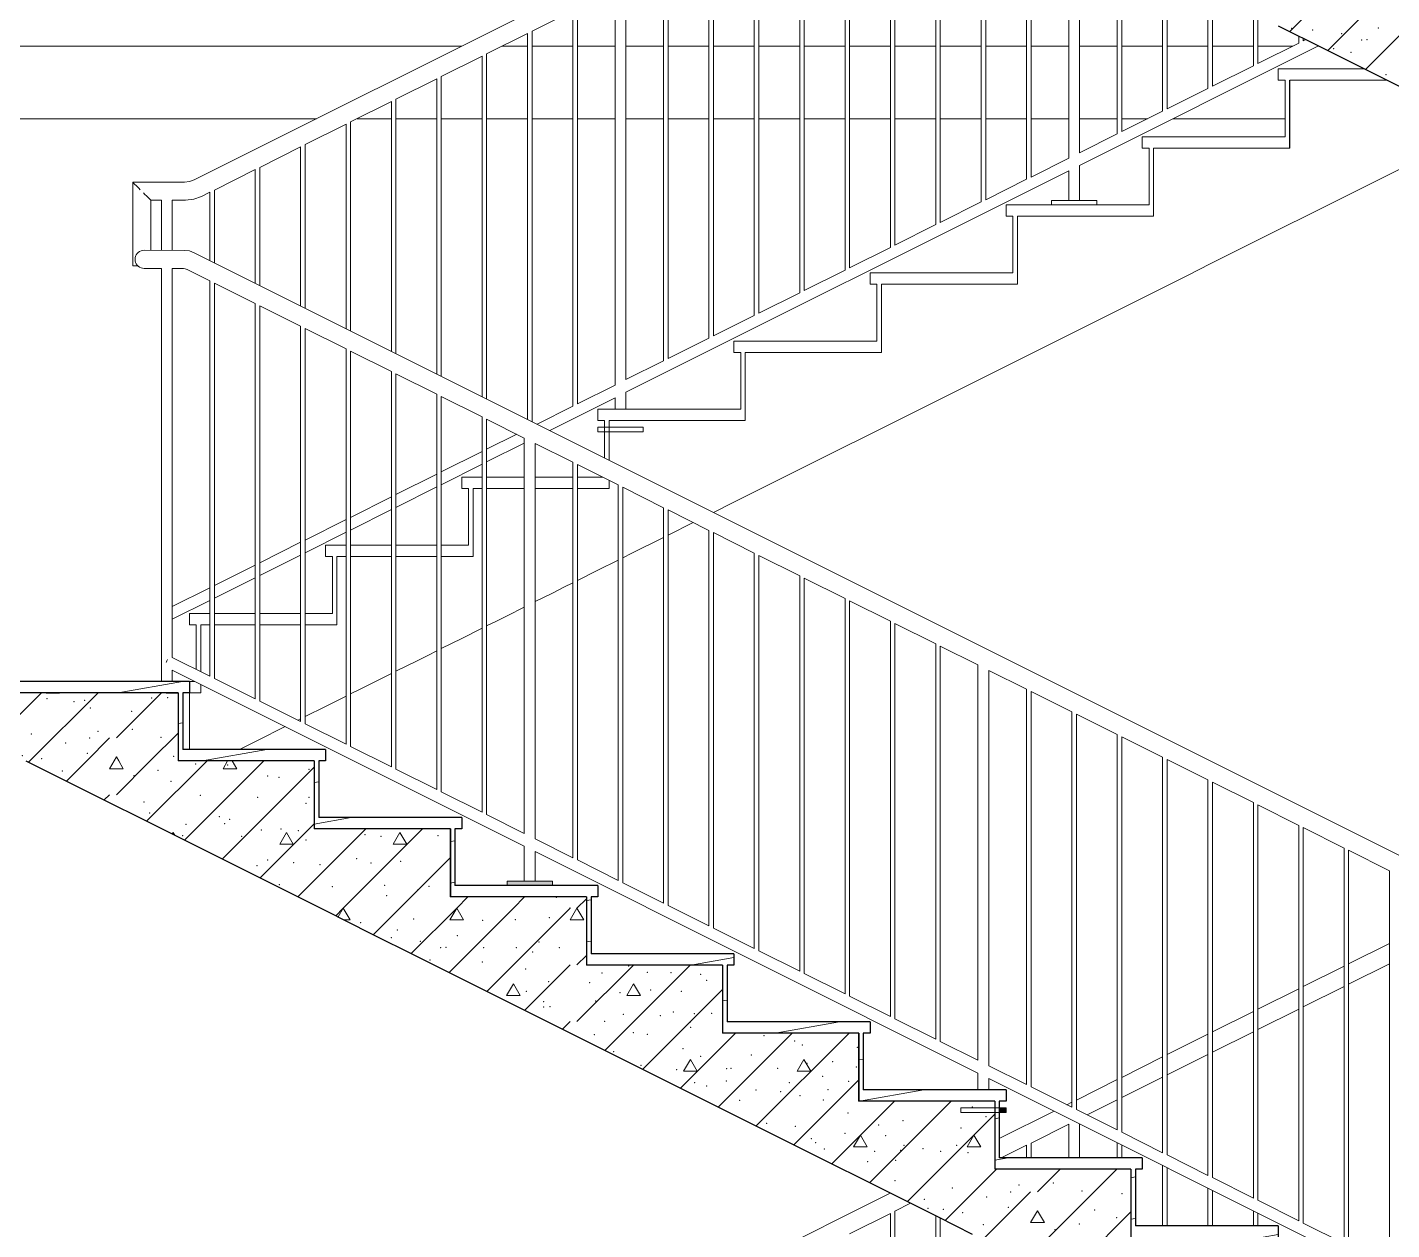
# Model space of a CAD drawing. Header units: millimetres. Extents: x 18162 to 7085488, y 72188 to 247925.
# Drawn here: x 3666372 to 3669379, y 116410 to 119059 of the extents above; entities that cross this region are included whole.
import ezdxf

# ---------------------------------------------------------------- set-up
doc = ezdxf.new("R2010")
doc.units = ezdxf.units.MM
doc.header["$MEASUREMENT"] = 0
for name, color, linetype in [('Interior - Stair & Railing', 7, 'Continuous'), ('Structural - Bearing', 7, 'Continuous'), ('Structural - Stair & Railing', 7, 'Continuous')]:
    doc.layers.add(name, color=color, linetype=linetype)
pattern_1 = [(10, (3761974.73, 95118.01), (-15.628336, 88.632695), [])]

# ---------------------------------------------------------------- blocks, each defined once
blk = doc.blocks.new('*X844', base_point=(3761974.7, 95118))
at = {"layer": 'Structural - Stair & Railing', "color": 7, "linetype": 'Continuous', "lineweight": 9}
for p, q in [((3666374.5, 117440), (3666377.5, 117443)), ((3666457.9, 117398.3), (3666502.5, 117443)), ((3666552.9, 117425.7), (3666563, 117443)), ((3666568, 117425.7), (3666552.9, 117425.7)), ((3666568, 117368.4), (3666642.7, 117443)), ((3666568, 117425.7), (3666583.1, 117425.7)), ((3666583.1, 117425.7), (3666573.1, 117443)), ((3666634.6, 117310), (3666767.7, 117443)), ((3666718, 117268.3), (3666892.7, 117443)), ((3666801.3, 117226.6), (3667004, 117429.3)), ((3666813, 117443), (3666803.1, 117425.7)), ((3666803.1, 117425.7), (3666833.1, 117425.7)), ((3666833.1, 117425.7), (3666823.1, 117443)), ((3666541.2, 117356.7), (3666552.9, 117368.4)), ((3666884.6, 117185), (3667004, 117304.3)), ((3666691.1, 117281.7), (3666693, 117285.1)), ((3666693, 117285.1), (3666696.5, 117279.1)), ((3666927.9, 117259), (3666943, 117285.1)), ((3666943, 117285.1), (3666957.9, 117259)), ((3666968, 117143.3), (3667117.7, 117293)), ((3667068, 117118.4), (3667242.7, 117293)), ((3667177.9, 117259), (3667193, 117285.1)), ((3667193, 117285.1), (3667207.9, 117259)), ((3666957.9, 117259), (3666927.9, 117259)), ((3667207.9, 117259), (3667177.9, 117259)), ((3667193, 117118.4), (3667304, 117229.3)), ((3667051.3, 117101.6), (3667068, 117118.4)), ((3667068, 117118.4), (3667056.8, 117098.9)), ((3667083.1, 117092.4), (3667068, 117118.4)), ((3667134.6, 117060), (3667193, 117118.4)), ((3667218, 117018.3), (3667318, 117118.4)), ((3667301.3, 116976.6), (3667443, 117118.4)), ((3667318, 117118.4), (3667303.1, 117092.3)), ((3667318, 117118.4), (3667342.7, 117143)), ((3667333.1, 117092.4), (3667318, 117118.4)), ((3667384.6, 116935), (3667568, 117118.4)), ((3667443, 117118.4), (3667467.7, 117143)), ((3667568, 117092.4), (3667583.1, 117118.4)), ((3667583.1, 117118.4), (3667604, 117139.2)), ((3667598.3, 117092.4), (3667583.1, 117118.4)), ((3667069.9, 117092.3), (3667083.1, 117092.4)), ((3667303.1, 117092.3), (3667333.1, 117092.4)), ((3667583.1, 117092.3), (3667568, 117092.4)), ((3667583.1, 117092.3), (3667598.3, 117092.4)), ((3667468, 116893.3), (3667568, 116993.4)), ((3667583.1, 116993.4), (3667604, 117014.2)), ((3667583.1, 116868.4), (3667707.8, 116993)), ((3667644.7, 116804.9), (3667832.8, 116993)), ((3667427.9, 116925.7), (3667443, 116951.7)), ((3667443, 116951.7), (3667457.9, 116925.7)), ((3667693, 116925.7), (3667708.1, 116951.7)), ((3667708.1, 116951.7), (3667723.1, 116925.7)), ((3667728, 116763.3), (3667904, 116939.2)), ((3667457.9, 116925.7), (3667427.9, 116925.7)), ((3667723.1, 116925.7), (3667693, 116925.7)), ((3667551.3, 116851.6), (3667568, 116868.4)), ((3667811.4, 116721.6), (3667932.8, 116843)), ((3667894.7, 116679.9), (3668057.8, 116843)), ((3667978, 116638.3), (3668182.8, 116843)), ((3667833.1, 116785), (3667818.2, 116759)), ((3667848.3, 116759), (3667833.1, 116785)), ((3668083.1, 116785), (3668068.2, 116759)), ((3668098.3, 116759), (3668083.1, 116785)), ((3667818.2, 116759), (3667848.3, 116759)), ((3668068.2, 116759), (3668098.3, 116759)), ((3668061.4, 116596.6), (3668204, 116739.2)), ((3668144.7, 116554.9), (3668282.8, 116693)), ((3668228, 116513.3), (3668407.8, 116693)), ((3668311.4, 116471.6), (3668504, 116664.2)), ((3668193, 116592.4), (3668208.1, 116618.4)), ((3668208.1, 116618.4), (3668223.1, 116592.3)), ((3668443, 116592.4), (3668458.1, 116618.4)), ((3668458.1, 116618.4), (3668473.1, 116592.3)), ((3668223.1, 116592.3), (3668193, 116592.4)), ((3668473.1, 116592.3), (3668443, 116592.4)), ((3668394.7, 116429.9), (3668507.8, 116543)), ((3668598.3, 116368.4), (3668772.9, 116543)), ((3668598.3, 116493.4), (3668647.9, 116543)), ((3668478, 116388.3), (3668583.1, 116493.4)), ((3668583.1, 116425.7), (3668598.3, 116451.7)), ((3668613.4, 116425.7), (3668598.3, 116451.7)), ((3668598.3, 116425.7), (3668583.1, 116425.7)), ((3668598.3, 116425.7), (3668613.4, 116425.7)), ((3668654.8, 116299.9), (3668804, 116449))]:
    blk.add_line(p, q, dxfattribs=at)
for p in [(3666448.8, 117420.9), (3666448.8, 117420.9), (3666660, 117422.1), (3666742.4, 117436), (3666813.2, 117433.5), (3666992.3, 117424.4), (3666606.5, 117410), (3666688.2, 117397.7), (3666901.1, 117409.7), (3666926.4, 117406.3), (3666752.6, 117366.6), (3666879.2, 117362.3), (3666992.3, 117362.6), (3666628.8, 117351.9), (3666641.5, 117327.9), (3666986.1, 117349.5), (3666721.5, 117303.3), (3666794.5, 117320.2), (3666806.8, 117304.7), (3666817.7, 117314), (3666714.1, 117278.4), (3666843.9, 117276.9), (3666887.2, 117290.8), (3666930.7, 117292.6), (3666969.1, 117289.2), (3666985.8, 117268.6), (3667115.9, 117280), (3667151.4, 117276.9), (3667276.6, 117278.4), (3666877.9, 117212), (3666901.3, 117224.1), (3666958.8, 117218.4), (3667016.6, 117214.5), (3667097.4, 117227.4), (3667128.8, 117217.7), (3667128.8, 117217.7), (3667194.7, 117221.3), (3666927.4, 117170.3), (3667044, 117165.6), (3667159.2, 117168.7), (3667163.8, 117145.5), (3667231.7, 117158.4), (3667257.1, 117166.4), (3667537.9, 117141.9), (3667568, 117118.4), (3667568, 117118.4), (3667568, 117118.4), (3667583.1, 117118.4), (3667583.1, 117118.4), (3667583.1, 117118.4), (3667106.1, 117086.6), (3667223.3, 117094.3), (3667375.2, 117091.8), (3667447.4, 117093), (3667522.3, 117097.4), (3667174.3, 117053.2), (3667187.1, 117069.9), (3667319.2, 117057.7), (3667238.2, 117045.1), (3667282.6, 117031.6), (3667294.6, 117031.7), (3667377.3, 117031.6), (3667449.4, 117031.6), (3667499.6, 117043.8), (3667544.4, 117031.5), (3667259.3, 117004.2), (3667374.7, 117000), (3667485.2, 117021.7), (3667469.8, 116984.6), (3667638.2, 116975.5), (3667697, 116991), (3667738.5, 116976.9), (3667790.3, 116976.5), (3667855.9, 116972.7), (3667471.7, 116934.7), (3667520.7, 116956.6), (3667611.2, 116954), (3667745.8, 116937.9), (3667813.4, 116934.7), (3667868.9, 116959.2), (3667510, 116912), (3667624.2, 116913.5), (3667678.1, 116932.1), (3667510.1, 116900.2), (3667523.9, 116901.2), (3667685.7, 116884.2), (3667766.6, 116881.6), (3667795.3, 116889.6), (3667842.1, 116885.7), (3667879.9, 116886.7), (3667644.3, 116868.7), (3667707.6, 116844), (3667832.8, 116867.2), (3667833.5, 116855.8), (3667621.6, 116839.3), (3667738.2, 116840.4), (3667995.2, 116837.7), (3668062.8, 116825.9), (3668080, 116816.8), (3667664, 116802.1), (3667817.1, 116808.7), (3667855.9, 116791.8), (3667967.3, 116794.8), (3668201.3, 116811.9), (3667724.1, 116772), (3667744.4, 116779.6), (3667803.1, 116762.1), (3667913.4, 116764.4), (3667922.4, 116765.2), (3668025.9, 116765.2), (3668090.2, 116776.3), (3668146.9, 116780.2), (3668199, 116768.3), (3667842.7, 116733.6), (3667868.9, 116726.1), (3667912.5, 116737.7), (3668051, 116733.6), (3668125, 116748), (3668182.4, 116736.8), (3667942, 116695.1), (3667978, 116717.3), (3668032.1, 116714.2), (3668074.8, 116704.8), (3668126.4, 116695.6), (3668136.2, 116718), (3668180.9, 116667.1), (3668454.5, 116679.9), (3668001.1, 116643.8), (3668064.5, 116637.2), (3668248.3, 116640.2), (3668302.1, 116649.9), (3668429.3, 116633.8), (3668484.9, 116658.6), (3668099.8, 116610.6), (3668173.9, 116621.8), (3668263.9, 116616.8), (3668109.5, 116601.2), (3668128.3, 116587.6), (3668239.2, 116582.8), (3668296.4, 116584.4), (3668304.1, 116595.8), (3668346.2, 116588.5), (3668384.5, 116582.8), (3668420, 116595.8), (3668445.1, 116579.8), (3668223.8, 116559.7), (3668285.6, 116562.8), (3668283.9, 116517.9), (3668633.5, 116512.5), (3668410.5, 116501.8), (3668486.3, 116482), (3668539, 116493.2), (3668557.6, 116508.1), (3668696.5, 116494.8), (3668784.7, 116489.1), (3668348.5, 116476.8), (3668356.8, 116456.9), (3668390.6, 116454.6), (3668534.1, 116459.2), (3668724.3, 116453), (3668433.6, 116447.6), (3668690.3, 116422.1), (3668772.7, 116436), (3668479, 116420.9), (3668479, 116420.9), (3668636.7, 116409.9)]:
    blk.add_point(p, dxfattribs=at)
blk = doc.blocks.new('*X845', base_point=(3761974.7, 95118))
at = {"layer": 'Structural - Stair & Railing', "color": 7, "linetype": 'Continuous', "lineweight": 9}
for p, q in [((3665429.1, 117509.7), (3665512.4, 117593)), ((3665552.9, 117493.4), (3665652.5, 117593)), ((3665627.5, 117443), (3665777.5, 117593)), ((3665662.8, 117592.4), (3665663.1, 117593)), ((3665692.8, 117592.3), (3665662.8, 117592.4)), ((3665692.4, 117593), (3665692.8, 117592.3)), ((3665752.5, 117443), (3665902.5, 117593)), ((3665877.5, 117443), (3666027.5, 117593)), ((3665912.8, 117592.4), (3665913.1, 117593)), ((3665942.8, 117592.3), (3665912.8, 117592.4)), ((3665942.4, 117593), (3665942.8, 117592.3)), ((3666002.5, 117443), (3666152.5, 117593)), ((3666127.5, 117443), (3666277.5, 117593)), ((3666162.8, 117592.4), (3666163.1, 117593)), ((3666192.8, 117592.3), (3666162.8, 117592.4)), ((3666192.4, 117593), (3666192.8, 117592.3)), ((3666252.5, 117443), (3666402.5, 117593)), ((3666377.5, 117443), (3666527.5, 117593)), ((3666412.8, 117592.4), (3666413.1, 117593)), ((3666442.8, 117592.3), (3666412.8, 117592.4)), ((3666442.4, 117593), (3666442.8, 117592.3)), ((3666568, 117493.4), (3666667.7, 117593)), ((3666677.9, 117592.4), (3666678.3, 117593)), ((3666704, 117592.4), (3666677.9, 117592.4)), ((3666642.7, 117443), (3666704, 117504.3)), ((3665487.4, 117443), (3665537.8, 117493.4)), ((3666502.5, 117443), (3666552.9, 117493.4)), ((3665547.8, 117443), (3665552.9, 117451.7)), ((3665558, 117443), (3665552.9, 117451.7)), ((3665802.9, 117451.7), (3665797.9, 117443)), ((3665808, 117443), (3665802.9, 117451.7)), ((3666052.9, 117451.7), (3666047.9, 117443)), ((3666058, 117443), (3666052.9, 117451.7)), ((3666302.9, 117451.7), (3666297.9, 117443)), ((3666308, 117443), (3666302.9, 117451.7)), ((3666563, 117443), (3666568, 117451.7)), ((3666573.1, 117443), (3666568, 117451.7))]:
    blk.add_line(p, q, dxfattribs=at)
for p in [(3665459.6, 117573.6), (3665483.1, 117576.6), (3665630.7, 117581.5), (3665665.9, 117581.9), (3665689.1, 117592.2), (3665725.3, 117581.3), (3665798.6, 117579.3), (3665845.8, 117567.4), (3665918.3, 117581.9), (3666098, 117587.7), (3666209, 117582.9), (3666266.1, 117584.4), (3666316, 117588.6), (3666354.2, 117582.9), (3666414.9, 117579.8), (3666474.7, 117573.6), (3666498.2, 117576.6), (3666645.9, 117581.5), (3666681.1, 117581.9), (3665495.2, 117559.7), (3665586.2, 117552), (3665882.3, 117545.8), (3665918.8, 117550.1), (3666051.3, 117559.7), (3666193.5, 117559.8), (3666255.3, 117562.8), (3666510.3, 117559.7), (3666601.3, 117552), (3665512.3, 117508.1), (3665588.1, 117512.5), (3665777.2, 117530.8), (3666030.4, 117517.9), (3666152.8, 117524.3), (3666253.6, 117517.9), (3666527.4, 117508.1), (3666603.3, 117512.5), (3665441, 117482), (3665493.6, 117493.2), (3665651.1, 117494.8), (3665739.3, 117489.2), (3665774.2, 117482), (3665874.8, 117492.2), (3665964.7, 117499.5), (3666057.5, 117493.2), (3666210.2, 117493.2), (3666318.2, 117476.8), (3666380.3, 117501.8), (3666456.1, 117482), (3666508.7, 117493.2), (3666666.2, 117494.8), (3665488.7, 117459.2), (3665678.9, 117453.1), (3665820.1, 117462.1), (3665834.9, 117451.6), (3665906.1, 117471.6), (3665935.1, 117446.7), (3665948.6, 117458.1), (3666076, 117463.4), (3666108.5, 117462.3), (3666216.7, 117456.1), (3666326.5, 117457), (3666360.4, 117454.6), (3666403.4, 117447.6), (3666503.8, 117459.2), (3666694, 117453.1)]:
    blk.add_point(p, dxfattribs=at)
blk = doc.blocks.new('*X857', base_point=(3761974.7, 95118))
at = {"layer": 'Structural - Stair & Railing', "color": 7, "linetype": 'Continuous', "lineweight": 9}
for p, q in [((3669154.8, 119049.9), (3669223.3, 119118.4)), ((3669238.1, 119008.2), (3669348.3, 119118.4)), ((3669321.4, 118966.6), (3669429.1, 119074.2))]:
    blk.add_line(p, q, dxfattribs=at)
for p in [(3669158.5, 119057.3), (3669204.5, 119053.2), (3669268.5, 119045.1), (3669349.5, 119057.7), (3669251.2, 119012.5), (3669312.8, 119031.6), (3669324.9, 119031.8), (3669289.5, 119004.3), (3669366.6, 118954.7)]:
    blk.add_point(p, dxfattribs=at)

msp = doc.modelspace()

# ---------------------------------------------------------------- hatches: boundary and pattern name
at = {"layer": 'Interior - Stair & Railing', "linetype": 'Continuous', "lineweight": 9}
for points in [[(3667429.1, 117168), (3667529.1, 117168), (3667529.1, 117178), (3667429.1, 117178)], [(3668504.1, 116678), (3668504, 116678), (3668504, 116668), (3668504.1, 116668)], [(3668529.1, 116678), (3668514.1, 116678), (3668514.1, 116668), (3668529.1, 116668)]]:
    msp.add_hatch(color=7, dxfattribs=at).paths.add_polyline_path(points)
at = {"layer": 'Structural - Stair & Railing', "linetype": 'Continuous', "lineweight": 9}
h = msp.add_hatch(dxfattribs=at)
h.set_pattern_fill('Wood_0003', style=0, pattern_type=2)
h.set_pattern_definition(pattern_1)
h.paths.add_polyline_path([(3665429.1, 117593), (3666729.1, 117593), (3666729.1, 117618), (3665429.1, 117618)])
h = msp.add_hatch(dxfattribs=at)
h.set_pattern_fill('Wood_0003', style=0, pattern_type=2)
h.set_pattern_definition(pattern_1)
h.paths.add_polyline_path([(3666714.1, 117593), (3666704.1, 117593), (3666704.1, 117468), (3666714.1, 117468)])
h = msp.add_hatch(dxfattribs=at)
h.set_pattern_fill('Wood_0003', style=0, pattern_type=2)
h.set_pattern_definition(pattern_1)
h.paths.add_polyline_path([(3666704.1, 117468), (3666704.1, 117443), (3667029.1, 117443), (3667029.1, 117468)])
h = msp.add_hatch(dxfattribs=at)
h.set_pattern_fill('Wood_0003', style=0, pattern_type=2)
h.set_pattern_definition(pattern_1)
h.paths.add_polyline_path([(3667014.1, 117443), (3667004.1, 117443), (3667004.1, 117318), (3667014.1, 117318)])
h = msp.add_hatch(dxfattribs=at)
h.set_pattern_fill('Wood_0003', style=0, pattern_type=2)
h.set_pattern_definition(pattern_1)
h.paths.add_polyline_path([(3667004.1, 117318), (3667004.1, 117293), (3667329.1, 117293), (3667329.1, 117318)])
h = msp.add_hatch(dxfattribs=at)
h.set_pattern_fill('Wood_0003', style=0, pattern_type=2)
h.set_pattern_definition(pattern_1)
h.paths.add_polyline_path([(3667314.1, 117293), (3667304.1, 117293), (3667304.1, 117168), (3667314.1, 117168)])
h = msp.add_hatch(dxfattribs=at)
h.set_pattern_fill('Wood_0003', style=0, pattern_type=2)
h.set_pattern_definition(pattern_1)
h.paths.add_polyline_path([(3667304.1, 117143), (3667629.1, 117143), (3667629.1, 117168), (3667304.1, 117168)])
h = msp.add_hatch(dxfattribs=at)
h.set_pattern_fill('Wood_0003', style=0, pattern_type=2)
h.set_pattern_definition(pattern_1)
h.paths.add_polyline_path([(3667614.1, 117143), (3667604.1, 117143), (3667604.1, 117018), (3667614.1, 117018)])
h = msp.add_hatch(dxfattribs=at)
h.set_pattern_fill('Wood_0003', style=0, pattern_type=2)
h.set_pattern_definition(pattern_1)
h.paths.add_polyline_path([(3667604.1, 116993), (3667929.1, 116993), (3667929.1, 117018), (3667604.1, 117018)])
h = msp.add_hatch(dxfattribs=at)
h.set_pattern_fill('Wood_0003', style=0, pattern_type=2)
h.set_pattern_definition(pattern_1)
h.paths.add_polyline_path([(3667914.1, 116993), (3667904.1, 116993), (3667904.1, 116868), (3667914.1, 116868)])
h = msp.add_hatch(dxfattribs=at)
h.set_pattern_fill('Wood_0003', style=0, pattern_type=2)
h.set_pattern_definition(pattern_1)
h.paths.add_polyline_path([(3667904.1, 116868), (3667904.1, 116843), (3668229.1, 116843), (3668229.1, 116868)])
h = msp.add_hatch(dxfattribs=at)
h.set_pattern_fill('Wood_0003', style=0, pattern_type=2)
h.set_pattern_definition(pattern_1)
h.paths.add_polyline_path([(3668214.1, 116843), (3668204.1, 116843), (3668204.1, 116718), (3668214.1, 116718)])
h = msp.add_hatch(dxfattribs=at)
h.set_pattern_fill('Wood_0003', style=0, pattern_type=2)
h.set_pattern_definition(pattern_1)
h.paths.add_polyline_path([(3668204.1, 116693), (3668529.1, 116693), (3668529.1, 116718), (3668204.1, 116718)])
h = msp.add_hatch(dxfattribs=at)
h.set_pattern_fill('Wood_0003', style=0, pattern_type=2)
h.set_pattern_definition(pattern_1)
h.paths.add_polyline_path([(3668514.1, 116693), (3668504.1, 116693), (3668504.1, 116568), (3668514.1, 116568)])
h = msp.add_hatch(dxfattribs=at)
h.set_pattern_fill('Wood_0003', style=0, pattern_type=2)
h.set_pattern_definition(pattern_1)
h.paths.add_polyline_path([(3668504.1, 116543), (3668829.1, 116543), (3668829.1, 116568), (3668504.1, 116568)])
h = msp.add_hatch(dxfattribs=at)
h.set_pattern_fill('Wood_0003', style=0, pattern_type=2)
h.set_pattern_definition(pattern_1)
h.paths.add_polyline_path([(3668814.1, 116543), (3668804.1, 116543), (3668804.1, 116418), (3668814.1, 116418)])
h = msp.add_hatch(dxfattribs=at)
h.set_pattern_fill('Wood_0003', style=0, pattern_type=2)
h.set_pattern_definition(pattern_1)
h.paths.add_polyline_path([(3668804.1, 116418), (3668804.1, 116393), (3669129.1, 116393), (3669129.1, 116418)])

# ---------------------------------------------------------------- linework, layer by layer
at = {"layer": 'Interior - Stair & Railing', "color": 7, "linetype": 'Continuous', "lineweight": 9}
for p, q in [((3666739.6, 118723.3), (3668273.8, 119490.4)), ((3668274.1, 118574.5), (3668274.1, 119445.8)), ((3668284.1, 118579.5), (3668284.1, 119450.8)), ((3668374.1, 118624.5), (3668374.1, 119440.3)), ((3668384.1, 118629.5), (3668384.1, 119435.3)), ((3668184.1, 118529.5), (3668184.1, 119400.8)), ((3668174.1, 118524.5), (3668174.1, 119395.8)), ((3668474.1, 118674.5), (3668474.1, 119390.3)), ((3668484.1, 118679.5), (3668484.1, 119385.3)), ((3668074.1, 118474.5), (3668074.1, 119345.8)), ((3668084.1, 118479.5), (3668084.1, 119350.8)), ((3668574.1, 118724.5), (3668574.1, 119340.3)), ((3668584.1, 118729.5), (3668584.1, 119335.3)), ((3667974.1, 118424.5), (3667974.1, 119295.8)), ((3667984.1, 118429.5), (3667984.1, 119300.8)), ((3668667.1, 118771), (3668667.1, 119293.8)), ((3668691.1, 118783), (3668691.1, 119281.8)), ((3667884.1, 118379.5), (3667884.1, 119250.8)), ((3667874.1, 118374.5), (3667874.1, 119245.8)), ((3668774.1, 118824.5), (3668774.1, 119240.3)), ((3668784.1, 118829.5), (3668784.1, 119235.3)), ((3667774.1, 118324.5), (3667774.1, 119195.8)), ((3667784.1, 118329.5), (3667784.1, 119200.8)), ((3668874.1, 118874.5), (3668874.1, 119190.3)), ((3668884.1, 118879.5), (3668884.1, 119185.3)), ((3667667.1, 118271), (3667667.1, 119142.3)), ((3667691.1, 118283), (3667691.1, 119154.3)), ((3668974.1, 118924.5), (3668974.1, 119140.3)), ((3668984.1, 118929.5), (3668984.1, 119135.3)), ((3667584.1, 118229.5), (3667584.1, 119100.8)), ((3667484.1, 119050.8), (3667574.1, 119095.8)), ((3667574.1, 118224.5), (3667574.1, 119095.8)), ((3669074.1, 118974.5), (3669074.1, 119090.3)), ((3669084.1, 118979.5), (3669084.1, 119085.3)), ((3667384.1, 119000.8), (3667474.1, 119045.8)), ((3667474.1, 118195.5), (3667474.1, 119045.8)), ((3667484.1, 118190.5), (3667484.1, 119050.8)), ((3669174.1, 119024.5), (3669174.1, 119040.3)), ((3668691.1, 118755), (3669217.8, 119018.4)), ((3669084.1, 118979.5), (3669174.1, 119024.5)), ((3669184.1, 119029.5), (3669184.1, 119035.3)), ((3669184.1, 119029.5), (3669189.8, 119032.4)), ((3667284.1, 118950.8), (3667374.1, 118995.8)), ((3667374.1, 118245.5), (3667374.1, 118995.8)), ((3667384.1, 118240.5), (3667384.1, 119000.8)), ((3667284.1, 118290.5), (3667284.1, 118950.8)), ((3668984.1, 118929.5), (3669074.1, 118974.5)), ((3667184.1, 118900.8), (3667274.1, 118945.8)), ((3667274.1, 118295.5), (3667274.1, 118945.8)), ((3668884.1, 118879.5), (3668974.1, 118924.5)), ((3667084.1, 118850.8), (3667174.1, 118895.8)), ((3667174.1, 118345.5), (3667174.1, 118895.8)), ((3667184.1, 118340.5), (3667184.1, 118900.8)), ((3668784.1, 118829.5), (3668874.1, 118874.5)), ((3666984.1, 118800.8), (3667074.1, 118845.8)), ((3667074.1, 118395.5), (3667074.1, 118845.8)), ((3667084.1, 118390.5), (3667084.1, 118850.8)), ((3666984.1, 118440.5), (3666984.1, 118800.8)), ((3668691.1, 118783), (3668774.1, 118824.5)), ((3666884.1, 118750.8), (3666974.1, 118795.8)), ((3666974.1, 118445.5), (3666974.1, 118795.8)), ((3668584.1, 118729.5), (3668667.1, 118771)), ((3666784.1, 118700.8), (3666874.1, 118745.8)), ((3666874.1, 118495.5), (3666874.1, 118745.8)), ((3666884.1, 118490.5), (3666884.1, 118750.8)), ((3667691.1, 118255), (3668667.1, 118743)), ((3668667.1, 118678), (3668667.1, 118743)), ((3668691.1, 118678), (3668691.1, 118755)), ((3666717.8, 118718.1), (3666604.1, 118718)), ((3666604.4, 118717.7), (3666604.1, 118718)), ((3666604.1, 118718), (3666604.1, 118534)), ((3666605.3, 118716.8), (3666604.4, 118717.7)), ((3666606.7, 118715.3), (3666605.3, 118716.8)), ((3666608.7, 118713.3), (3666606.7, 118715.3)), ((3666611.2, 118710.9), (3666608.7, 118713.3)), ((3666614.1, 118708), (3666611.2, 118710.9)), ((3666617.2, 118704.9), (3666614.1, 118708)), ((3666729, 118719.4), (3666717.8, 118718.1)), ((3666739.6, 118723.3), (3666729, 118719.4)), ((3668484.1, 118679.5), (3668574.1, 118724.5)), ((3666620.6, 118701.5), (3666617.2, 118704.9)), ((3666630.9, 118691.2), (3666627.5, 118694.6)), ((3666634.1, 118688), (3666630.9, 118691.2)), ((3666636.9, 118685.2), (3666634.1, 118688)), ((3666639.4, 118682.7), (3666636.9, 118685.2)), ((3666641.4, 118680.7), (3666639.4, 118682.7)), ((3666642.8, 118679.3), (3666641.4, 118680.7)), ((3666643.8, 118678.4), (3666642.8, 118679.3)), ((3666644.1, 118678.1), (3666643.8, 118678.4)), ((3666667.1, 118678.1), (3666644.1, 118678.1)), ((3666644.1, 118678.1), (3666644.1, 118568)), ((3666667.1, 118567.9), (3666667.1, 118678.1)), ((3666720.2, 118678.2), (3666691.1, 118678.1)), ((3666691.1, 118567.9), (3666691.1, 118678.1)), ((3666738.3, 118680.3), (3666720.2, 118678.2)), ((3666755.4, 118686.5), (3666738.3, 118680.3)), ((3666755.4, 118686.5), (3666774.1, 118695.8)), ((3666774.1, 118545.5), (3666774.1, 118695.8)), ((3666784.1, 118540.5), (3666784.1, 118700.8)), ((3668629.1, 118678), (3668729.1, 118678)), ((3668629.1, 118668), (3668629.1, 118678)), ((3668729.1, 118668), (3668729.1, 118678)), ((3668384.1, 118629.5), (3668474.1, 118674.5)), ((3668629.1, 118668), (3668729.1, 118668)), ((3668284.1, 118579.5), (3668374.1, 118624.5)), ((3666610.3, 118554.8), (3666611.7, 118558)), ((3666611.7, 118558), (3666613.7, 118560.9)), ((3666613.7, 118560.9), (3666616.2, 118563.3)), ((3666616.2, 118563.3), (3666619.1, 118565.3)), ((3666619.1, 118565.3), (3666622.2, 118566.8)), ((3666622.2, 118566.8), (3666625.6, 118567.7)), ((3666625.6, 118567.7), (3666629.1, 118568)), ((3666717.8, 118567.9), (3666629.1, 118568)), ((3666729, 118566.6), (3666717.8, 118567.9)), ((3666739.6, 118562.7), (3666729, 118566.6)), ((3669418.5, 117223.3), (3666739.6, 118562.7)), ((3668184.1, 118529.5), (3668274.1, 118574.5)), ((3666604.4, 118534), (3666604.1, 118534)), ((3666605.3, 118534), (3666604.4, 118534)), ((3666606.7, 118534), (3666605.3, 118534)), ((3666608.7, 118534), (3666606.7, 118534)), ((3666611.2, 118534), (3666608.7, 118534)), ((3666609, 118548), (3666609.3, 118551.5)), ((3666609.3, 118544.5), (3666609, 118548)), ((3666609.3, 118551.5), (3666610.3, 118554.8)), ((3666610.2, 118541.2), (3666609.3, 118544.5)), ((3666611.7, 118538), (3666610.2, 118541.2)), ((3666614.1, 118534), (3666611.2, 118534)), ((3666613.7, 118535.2), (3666611.7, 118538)), ((3666616.2, 118532.7), (3666613.7, 118535.2)), ((3666614.9, 118534), (3666614.1, 118534)), ((3666619, 118530.7), (3666616.2, 118532.7)), ((3666622.2, 118529.2), (3666619, 118530.7)), ((3666625.6, 118528.3), (3666622.2, 118529.2)), ((3666629, 118528), (3666625.6, 118528.3)), ((3666667.1, 118527.9), (3666629, 118528)), ((3666667.1, 117618), (3666667.1, 118527.9)), ((3666715.5, 118527.9), (3666691.1, 118527.9)), ((3666691.1, 117671), (3666691.1, 118527.9)), ((3666719.8, 118527.4), (3666715.5, 118527.9)), ((3666723.8, 118525.9), (3666719.8, 118527.4)), ((3666774.1, 118500.8), (3666723.8, 118525.9)), ((3666774.1, 117629.5), (3666774.1, 118500.8)), ((3668084.1, 118479.5), (3668174.1, 118524.5)), ((3666874.1, 118450.8), (3666784.1, 118495.8)), ((3666784.1, 117624.5), (3666784.1, 118495.8)), ((3667984.1, 118429.5), (3668074.1, 118474.5)), ((3666874.1, 117579.5), (3666874.1, 118450.8)), ((3666974.1, 118400.8), (3666884.1, 118445.8)), ((3666884.1, 117574.5), (3666884.1, 118445.8)), ((3667884.1, 118379.5), (3667974.1, 118424.5)), ((3666974.1, 117529.5), (3666974.1, 118400.8)), ((3667074.1, 118350.8), (3666984.1, 118395.8)), ((3666984.1, 117524.5), (3666984.1, 118395.8)), ((3667074.1, 117479.5), (3667074.1, 118350.8)), ((3667784.1, 118329.5), (3667874.1, 118374.5)), ((3667174.1, 118300.8), (3667084.1, 118345.8)), ((3667084.1, 117474.5), (3667084.1, 118345.8)), ((3667691.1, 118283), (3667774.1, 118324.5)), ((3667174.1, 117429.5), (3667174.1, 118300.8)), ((3667274.1, 118250.8), (3667184.1, 118295.8)), ((3667184.1, 117424.5), (3667184.1, 118295.8)), ((3667584.1, 118229.5), (3667667.1, 118271)), ((3667274.1, 117379.5), (3667274.1, 118250.8)), ((3667374.1, 118200.8), (3667284.1, 118245.8)), ((3667284.1, 117374.5), (3667284.1, 118245.8)), ((3667523, 118171), (3667667.1, 118243)), ((3667667.1, 118218), (3667667.1, 118243)), ((3667691.1, 118218), (3667691.1, 118255)), ((3667374.1, 117329.5), (3667374.1, 118200.8)), ((3667495.1, 118185), (3667574.1, 118224.5)), ((3667467.1, 118154.3), (3667384.1, 118195.8)), ((3667384.1, 117324.5), (3667384.1, 118195.8)), ((3667629.1, 118178), (3667644.1, 118178)), ((3667629.1, 118168), (3667629.1, 118178)), ((3667629.1, 118168), (3667644.1, 118168)), ((3667644.1, 118178), (3667654.1, 118178)), ((3667644.1, 118168), (3667654.1, 118168)), ((3667654.1, 118178), (3667654.2, 118178)), ((3667654.1, 118168), (3667654.2, 118168)), ((3667654.2, 118178), (3667729.1, 118178)), ((3667654.2, 118168), (3667729.1, 118168)), ((3667729.1, 118168), (3667729.1, 118178)), ((3667384.1, 118129.5), (3667450.4, 118162.6)), ((3667384.1, 118101.5), (3667467.1, 118143)), ((3667467.1, 117283), (3667467.1, 118154.3)), ((3667574.1, 118100.8), (3667491.1, 118142.3)), ((3667491.1, 117271), (3667491.1, 118142.3)), ((3667284.1, 118079.5), (3667374.1, 118124.5)), ((3667284.1, 118051.5), (3667374.1, 118096.5)), ((3667574.1, 117229.5), (3667574.1, 118100.8)), ((3667674.1, 118050.8), (3667584.1, 118095.8)), ((3667584.1, 117224.5), (3667584.1, 118095.8)), ((3667184.1, 118029.5), (3667274.1, 118074.5)), ((3667184.1, 118001.5), (3667274.1, 118046.5)), ((3667674.1, 117179.5), (3667674.1, 118050.8)), ((3667774.1, 118000.8), (3667684.1, 118045.8)), ((3667684.1, 117174.5), (3667684.1, 118045.8)), ((3667084.1, 117979.5), (3667174.1, 118024.5)), ((3667084.1, 117951.5), (3667174.1, 117996.5)), ((3667774.1, 117129.5), (3667774.1, 118000.8)), ((3667874.1, 117950.8), (3667784.1, 117995.8)), ((3667784.1, 117124.5), (3667784.1, 117995.8)), ((3666984.1, 117929.5), (3667074.1, 117974.5)), ((3666984.1, 117901.5), (3667074.1, 117946.5)), ((3667874.1, 117079.5), (3667874.1, 117950.8)), ((3667974.1, 117900.8), (3667884.1, 117945.8)), ((3667884.1, 117074.5), (3667884.1, 117945.8)), ((3666884.1, 117879.5), (3666974.1, 117924.5)), ((3666884.1, 117851.5), (3666974.1, 117896.5)), ((3667974.1, 117029.5), (3667974.1, 117900.8)), ((3668074.1, 117850.8), (3667984.1, 117895.8)), ((3667984.1, 117024.5), (3667984.1, 117895.8)), ((3666784.1, 117829.5), (3666874.1, 117874.5)), ((3666784.1, 117801.5), (3666874.1, 117846.5)), ((3668074.1, 116979.5), (3668074.1, 117850.8)), ((3668174.1, 117800.8), (3668084.1, 117845.8)), ((3668084.1, 116974.5), (3668084.1, 117845.8)), ((3666691.1, 117783), (3666774.1, 117824.5)), ((3666691.1, 117755), (3666774.1, 117796.5)), ((3668174.1, 116929.5), (3668174.1, 117800.8)), ((3668274.1, 117750.8), (3668184.1, 117795.8)), ((3668184.1, 116924.5), (3668184.1, 117795.8)), ((3668274.1, 116879.5), (3668274.1, 117750.8)), ((3668374.1, 117700.8), (3668284.1, 117745.8)), ((3668284.1, 116874.5), (3668284.1, 117745.8)), ((3668374.1, 116829.5), (3668374.1, 117700.8)), ((3668467.1, 117654.3), (3668384.1, 117695.8)), ((3668384.1, 116824.5), (3668384.1, 117695.8)), ((3666677.3, 117659.5), (3666678.1, 117661.1)), ((3666678.1, 117661.1), (3666679.1, 117663)), ((3666679.1, 117663), (3666680, 117664.9)), ((3666680, 117664.9), (3666680.8, 117666.5)), ((3666774.1, 117629.5), (3666691.1, 117671)), ((3667467.1, 117255), (3666691.1, 117643)), ((3666691.1, 117618), (3666691.1, 117643)), ((3668467.1, 116783), (3668467.1, 117654.3)), ((3668574.1, 117600.8), (3668491.1, 117642.3)), ((3668491.1, 116771), (3668491.1, 117642.3)), ((3666874.1, 117579.5), (3666784.1, 117624.5)), ((3668574.1, 116729.5), (3668574.1, 117600.8)), ((3668674.1, 117550.8), (3668584.1, 117595.8)), ((3668584.1, 116724.5), (3668584.1, 117595.8)), ((3666974.1, 117529.5), (3666884.1, 117574.5)), ((3668674.1, 116679.5), (3668674.1, 117550.8)), ((3668774.1, 117500.8), (3668684.1, 117545.8)), ((3668684.1, 116674.5), (3668684.1, 117545.8)), ((3667074.1, 117479.5), (3666984.1, 117524.5)), ((3667174.1, 117429.5), (3667084.1, 117474.5)), ((3668774.1, 116629.5), (3668774.1, 117500.8)), ((3668874.1, 117450.8), (3668784.1, 117495.8)), ((3668784.1, 116624.5), (3668784.1, 117495.8)), ((3668874.1, 116579.5), (3668874.1, 117450.8)), ((3668974.1, 117400.8), (3668884.1, 117445.8)), ((3668884.1, 116574.5), (3668884.1, 117445.8)), ((3667274.1, 117379.5), (3667184.1, 117424.5)), ((3668974.1, 116529.5), (3668974.1, 117400.8)), ((3669074.1, 117350.8), (3668984.1, 117395.8)), ((3668984.1, 116524.5), (3668984.1, 117395.8)), ((3667374.1, 117329.5), (3667284.1, 117374.5)), ((3667467.1, 117283), (3667384.1, 117324.5)), ((3669074.1, 116479.5), (3669074.1, 117350.8)), ((3669174.1, 117300.8), (3669084.1, 117345.8)), ((3669084.1, 116474.5), (3669084.1, 117345.8)), ((3669174.1, 116429.5), (3669174.1, 117300.8)), ((3669274.1, 117250.8), (3669184.1, 117295.8)), ((3669184.1, 116424.5), (3669184.1, 117295.8)), ((3667574.1, 117229.5), (3667491.1, 117271)), ((3667467.1, 117178), (3667467.1, 117255)), ((3668467.1, 116755), (3667491.1, 117243)), ((3667491.1, 117178), (3667491.1, 117243)), ((3669274.1, 116379.5), (3669274.1, 117250.8)), ((3669374.1, 117200.8), (3669284.1, 117245.8)), ((3669284.1, 116374.5), (3669284.1, 117245.8)), ((3667674.1, 117179.5), (3667584.1, 117224.5)), ((3667429.1, 117178), (3667429.1, 117168)), ((3667529.1, 117178), (3667429.1, 117178)), ((3667529.1, 117178), (3667529.1, 117168)), ((3667774.1, 117129.5), (3667684.1, 117174.5)), ((3669374.1, 116329.5), (3669374.1, 117200.8)), ((3667874.1, 117079.5), (3667784.1, 117124.5)), ((3667974.1, 117029.5), (3667884.1, 117074.5)), ((3668074.1, 116979.5), (3667984.1, 117024.5)), ((3669284.1, 116995.5), (3669374.1, 117040.5)), ((3669284.1, 116950.8), (3669374.1, 116995.8)), ((3668174.1, 116929.5), (3668084.1, 116974.5)), ((3669184.1, 116945.5), (3669274.1, 116990.5)), ((3669084.1, 116895.5), (3669174.1, 116940.5)), ((3669184.1, 116900.8), (3669274.1, 116945.8)), ((3668274.1, 116879.5), (3668184.1, 116924.5)), ((3668374.1, 116829.5), (3668284.1, 116874.5)), ((3668984.1, 116845.5), (3669074.1, 116890.5)), ((3669084.1, 116850.8), (3669174.1, 116895.8)), ((3668984.1, 116800.8), (3669074.1, 116845.8)), ((3668467.1, 116783), (3668384.1, 116824.5)), ((3668884.1, 116795.5), (3668974.1, 116840.5)), ((3668784.1, 116745.5), (3668874.1, 116790.5)), ((3668884.1, 116750.8), (3668974.1, 116795.8)), ((3668467.1, 116718), (3668467.1, 116755)), ((3668574.1, 116729.5), (3668491.1, 116771)), ((3669467.1, 116255), (3668491.1, 116743)), ((3668491.1, 116718), (3668491.1, 116743)), ((3668674.1, 116679.5), (3668584.1, 116724.5)), ((3668684.1, 116695.5), (3668774.1, 116740.5)), ((3668784.1, 116700.8), (3668874.1, 116745.8)), ((3668707.8, 116662.6), (3668774.1, 116695.8)), ((3668429.1, 116678), (3668429.1, 116668)), ((3668529.1, 116678), (3668429.1, 116678)), ((3668529.1, 116668), (3668429.1, 116668)), ((3668514.1, 116610.5), (3668635.1, 116671)), ((3668529.1, 116678), (3668529.1, 116668)), ((3668663, 116685), (3668674.1, 116690.5)), ((3668774.1, 116629.5), (3668684.1, 116674.5)), ((3668584.1, 116600.8), (3668667.1, 116642.3)), ((3668667.1, 116568), (3668667.1, 116642.3)), ((3668691.1, 116568), (3668691.1, 116643)), ((3668504, 116605.5), (3668504.1, 116605.5)), ((3668874.1, 116579.5), (3668784.1, 116624.5)), ((3668518.5, 116568), (3668574.1, 116595.8)), ((3668574.1, 116568), (3668574.1, 116595.8)), ((3668584.1, 116568), (3668584.1, 116600.8)), ((3668774.1, 116568), (3668774.1, 116601.5)), ((3668784.1, 116568), (3668784.1, 116596.5)), ((3668974.1, 116529.5), (3668884.1, 116574.5)), ((3668504, 116560.7), (3668504.1, 116560.8)), ((3668874.1, 116418), (3668874.1, 116551.5)), ((3668884.1, 116418), (3668884.1, 116546.5)), ((3669074.1, 116479.5), (3668984.1, 116524.5)), ((3666739.6, 115723.3), (3668273.8, 116490.4)), ((3668974.1, 116418), (3668974.1, 116501.5)), ((3668984.1, 116418), (3668984.1, 116496.5)), ((3668284.1, 116450.8), (3668318.5, 116468)), ((3669174.1, 116429.5), (3669084.1, 116474.5)), ((3668184.1, 116400.8), (3668274.1, 116445.8)), ((3668274.1, 115574.5), (3668274.1, 116445.8)), ((3668284.1, 115579.5), (3668284.1, 116450.8)), ((3668374.1, 115624.5), (3668374.1, 116440.3)), ((3668384.1, 115629.5), (3668384.1, 116435.3)), ((3669074.1, 116418), (3669074.1, 116451.5)), ((3669084.1, 116418), (3669084.1, 116446.5)), ((3669274.1, 116379.5), (3669184.1, 116424.5))]:
    msp.add_line(p, q, dxfattribs=at)
at = {"layer": 'Structural - Bearing', "color": 7, "linetype": 'Continuous', "lineweight": 9}
for p, q in [((3665429.1, 119018), (3667329.1, 119018)), ((3667418.5, 119018), (3667474.1, 119018)), ((3667484.1, 119018), (3667574.1, 119018)), ((3667584, 119018), (3667667.1, 119018)), ((3667691.1, 119018), (3667774.1, 119018)), ((3667784, 119018), (3667874.1, 119018)), ((3667884.1, 119018), (3667974.1, 119018)), ((3667984.1, 119018), (3668074.1, 119018)), ((3668084.1, 119018), (3668174.1, 119018)), ((3668184.1, 119018), (3668274.1, 119018)), ((3668284.1, 119018), (3668374.1, 119018)), ((3668384.1, 119018), (3668474.1, 119018)), ((3668484.1, 119018), (3668574.1, 119018)), ((3668584.1, 119018), (3668667.1, 119018)), ((3668691.1, 119018), (3668774.1, 119018)), ((3668784.1, 119018), (3668874.1, 119018)), ((3668884.1, 119018), (3668974.1, 119018)), ((3668984.1, 119018), (3669074.1, 119018)), ((3669084.1, 119018), (3669161.1, 119018)), ((3669217, 119018), (3669218.5, 119018)), ((3667009.1, 118858), (3665429.1, 118858)), ((3667174.1, 118858), (3667098.5, 118858)), ((3667274.1, 118858), (3667184, 118858)), ((3667374.1, 118858), (3667284, 118858)), ((3667474.1, 118858), (3667384.1, 118858)), ((3667574.1, 118858), (3667484.1, 118858)), ((3667667.1, 118858), (3667584.1, 118858)), ((3667774.1, 118858), (3667691.1, 118858)), ((3667874.1, 118858), (3667784.1, 118858)), ((3667974.1, 118858), (3667884.1, 118858)), ((3668074.1, 118858), (3667984.1, 118858)), ((3668174.1, 118858), (3668084.1, 118858)), ((3668274.1, 118858), (3668184.1, 118858)), ((3668374.1, 118858), (3668284.1, 118858)), ((3668474.1, 118858), (3668384.1, 118858)), ((3668574.1, 118858), (3668484.1, 118858)), ((3668667.1, 118858), (3668584.1, 118858)), ((3668774.1, 118858), (3668691.1, 118858)), ((3668841.1, 118858), (3668784.1, 118858)), ((3669144.1, 118858), (3668897, 118858)), ((3669154.2, 118858), (3669154.1, 118858))]:
    msp.add_line(p, q, dxfattribs=at)
at = {"layer": 'Structural - Stair & Railing', "color": 7, "linetype": 'Continuous', "lineweight": 9}
for p, q in [((3669318.5, 118968), (3669129.1, 118968)), ((3669129.1, 118943), (3669129.1, 118968)), ((3669144.1, 118943), (3669129.1, 118943)), ((3669144.1, 118818), (3669144.1, 118943)), ((3669154.1, 118943), (3669154.1, 118818)), ((3669368.5, 118943), (3669154.2, 118943)), ((3669154.2, 118793), (3669154.2, 118943)), ((3669144.1, 118818), (3668829.1, 118818)), ((3668829.1, 118793), (3668829.1, 118818)), ((3669154.1, 118793), (3669154.1, 118818)), ((3668844.1, 118793), (3668829.1, 118793)), ((3668844.1, 118668), (3668844.1, 118793)), ((3668854.1, 118793), (3668854.1, 118668)), ((3668854.2, 118793), (3668854.1, 118793)), ((3668854.2, 118643), (3668854.2, 118793)), ((3669154.1, 118793), (3668854.2, 118793)), ((3669154.2, 118793), (3669154.1, 118793)), ((3669354.1, 118725.3), (3669429.1, 118762.8)), ((3669279.1, 118687.8), (3669354.1, 118725.3)), ((3669204.1, 118650.3), (3669279.1, 118687.8)), ((3668629.1, 118668), (3668529.1, 118668)), ((3668529.1, 118643), (3668529.1, 118668)), ((3668844.1, 118668), (3668729.1, 118668)), ((3668854.1, 118643), (3668854.1, 118668)), ((3669129.1, 118612.8), (3669204.1, 118650.3)), ((3668544.1, 118643), (3668529.1, 118643)), ((3668544.1, 118518), (3668544.1, 118643)), ((3668554.1, 118643), (3668554.1, 118518)), ((3668554.2, 118493), (3668554.2, 118643)), ((3668854.1, 118643), (3668554.2, 118643)), ((3668854.2, 118643), (3668854.1, 118643)), ((3669054.1, 118575.3), (3669129.1, 118612.8)), ((3668979.1, 118537.8), (3669029.1, 118562.8)), ((3669029.1, 118562.8), (3669054.1, 118575.3)), ((3668929.1, 118512.8), (3668979.1, 118537.8)), ((3668544.1, 118518), (3668229.1, 118518)), ((3668229.1, 118493), (3668229.1, 118518)), ((3668554.1, 118493), (3668554.1, 118518)), ((3668829.1, 118462.8), (3668904.1, 118500.3)), ((3668904.1, 118500.3), (3668929.1, 118512.8)), ((3668244.1, 118493), (3668229.1, 118493)), ((3668244.1, 118368), (3668244.1, 118493)), ((3668254.1, 118493), (3668254.1, 118368)), ((3668254.2, 118493), (3668254.1, 118493)), ((3668254.2, 118343), (3668254.2, 118493)), ((3668554.1, 118493), (3668254.2, 118493)), ((3668554.2, 118493), (3668554.1, 118493)), ((3668754.1, 118425.3), (3668829.1, 118462.8)), ((3668679.1, 118387.8), (3668754.1, 118425.3)), ((3668604.1, 118350.3), (3668679.1, 118387.8)), ((3668244.1, 118368), (3667929.1, 118368)), ((3667929.1, 118343), (3667929.1, 118368)), ((3668254.1, 118343), (3668254.1, 118368)), ((3668529.1, 118312.8), (3668604.1, 118350.3)), ((3667944.1, 118343), (3667929.1, 118343)), ((3667944.1, 118218), (3667944.1, 118343)), ((3667954.1, 118343), (3667954.1, 118218)), ((3667954.2, 118343), (3667954.1, 118343)), ((3667954.2, 118193), (3667954.2, 118343)), ((3668254.1, 118343), (3667954.2, 118343)), ((3668254.2, 118343), (3668254.1, 118343)), ((3668454.1, 118275.3), (3668529.1, 118312.8)), ((3668379.1, 118237.8), (3668429.1, 118262.8)), ((3668429.1, 118262.8), (3668454.1, 118275.3)), ((3668329.1, 118212.8), (3668379.1, 118237.8)), ((3667944.1, 118218), (3667629.1, 118218)), ((3667629.1, 118193), (3667629.1, 118218)), ((3667954.1, 118193), (3667954.1, 118218)), ((3668229.1, 118162.8), (3668304.1, 118200.3)), ((3668304.1, 118200.3), (3668329.1, 118212.8)), ((3667644.1, 118193), (3667629.1, 118193)), ((3667644.1, 118178), (3667644.1, 118193)), ((3667644.1, 118168), (3667644.1, 118178)), ((3667644.1, 118110.5), (3667644.1, 118168)), ((3667654.1, 118193), (3667654.1, 118178)), ((3667654.1, 118178), (3667654.1, 118168)), ((3667654.1, 118168), (3667654.1, 118105.5)), ((3667654.2, 118178), (3667654.2, 118193)), ((3667954.1, 118193), (3667654.2, 118193)), ((3667654.2, 118168), (3667654.2, 118178)), ((3667654.2, 118105.5), (3667654.2, 118168)), ((3667954.2, 118193), (3667954.1, 118193)), ((3668154.1, 118125.3), (3668229.1, 118162.8)), ((3668079.1, 118087.8), (3668129.1, 118112.8)), ((3668129.1, 118112.8), (3668154.1, 118125.3)), ((3668029.1, 118062.8), (3668079.1, 118087.8)), ((3667374.1, 118068), (3667329.1, 118068)), ((3667329.1, 118043), (3667329.1, 118068)), ((3667467.1, 118068), (3667384.1, 118068)), ((3667574.1, 118068), (3667491.1, 118068)), ((3667639.6, 118068), (3667584.1, 118068)), ((3667654.1, 118043), (3667654.1, 118060.8)), ((3667654.2, 118043), (3667654.2, 118060.7)), ((3667929.1, 118012.8), (3668004.1, 118050.3)), ((3668004.1, 118050.3), (3668029.1, 118062.8)), ((3667344.1, 118043), (3667329.1, 118043)), ((3667344.1, 117918), (3667344.1, 118043)), ((3667354.1, 118043), (3667354.1, 117918)), ((3667354.2, 118043), (3667354.1, 118043)), ((3667354.2, 117893), (3667354.2, 118043)), ((3667374.1, 118043), (3667354.2, 118043)), ((3667467.1, 118043), (3667384.1, 118043)), ((3667574.1, 118043), (3667491.1, 118043)), ((3667654.1, 118043), (3667584.1, 118043)), ((3667654.2, 118043), (3667654.1, 118043)), ((3667884.3, 117990.4), (3667929.1, 118012.8)), ((3667784.1, 117940.3), (3667839.6, 117968)), ((3667704.1, 117900.3), (3667774.1, 117935.3)), ((3667074.1, 117918), (3667029.1, 117918)), ((3667029.1, 117893), (3667029.1, 117918)), ((3667174.1, 117918), (3667084.1, 117918)), ((3667274.1, 117918), (3667184.1, 117918)), ((3667344.1, 117918), (3667284.1, 117918)), ((3667354.1, 117893), (3667354.1, 117918)), ((3667684.1, 117890.3), (3667704.1, 117900.3)), ((3667044.1, 117893), (3667029.1, 117893)), ((3667044.1, 117768), (3667044.1, 117893)), ((3667054.1, 117893), (3667054.1, 117768)), ((3667054.2, 117743), (3667054.2, 117893)), ((3667074.1, 117893), (3667054.2, 117893)), ((3667174.1, 117893), (3667084.1, 117893)), ((3667274.1, 117893), (3667184.1, 117893)), ((3667354.1, 117893), (3667284.1, 117893)), ((3667354.2, 117893), (3667354.1, 117893)), ((3667629.1, 117862.8), (3667674.1, 117885.3)), ((3667554.1, 117825.3), (3667574.1, 117835.3)), ((3667584.1, 117840.3), (3667629.1, 117862.8)), ((3667491.1, 117793.8), (3667529.1, 117812.8)), ((3667529.1, 117812.8), (3667554.1, 117825.3)), ((3667429.1, 117762.8), (3667467.1, 117781.8)), ((3666774.1, 117768), (3666729.1, 117768)), ((3666729.1, 117743), (3666729.1, 117768)), ((3666874.1, 117768), (3666784.1, 117768)), ((3666974.1, 117768), (3666884.1, 117768)), ((3667044.1, 117768), (3666984.1, 117768)), ((3667054.1, 117743), (3667054.1, 117768)), ((3667384.1, 117740.3), (3667404.1, 117750.3)), ((3667404.1, 117750.3), (3667429.1, 117762.8)), ((3666744.1, 117743), (3666729.1, 117743)), ((3666744.1, 117644.5), (3666744.1, 117743)), ((3666754.1, 117743), (3666754.1, 117639.5)), ((3666754.2, 117743), (3666754.1, 117743)), ((3666754.2, 117639.4), (3666754.2, 117743)), ((3666774.1, 117743), (3666754.2, 117743)), ((3666874.1, 117743), (3666784.1, 117743)), ((3666974.1, 117743), (3666884.1, 117743)), ((3667054.1, 117743), (3666984.1, 117743)), ((3667054.2, 117743), (3667054.1, 117743)), ((3667329.1, 117712.8), (3667374.1, 117735.3)), ((3667254.1, 117675.3), (3667274.1, 117685.3)), ((3667284.1, 117690.3), (3667329.1, 117712.8)), ((3667184.1, 117640.3), (3667229.1, 117662.8)), ((3667229.1, 117662.8), (3667254.1, 117675.3)), ((3667129.1, 117612.8), (3667174.1, 117635.3)), ((3666741.1, 117618), (3666729.1, 117618)), ((3666754.1, 117593), (3666754.1, 117611.5)), ((3666754.2, 117593), (3666754.2, 117611.5)), ((3667084.1, 117590.3), (3667104.1, 117600.3)), ((3667104.1, 117600.3), (3667129.1, 117612.8)), ((3666754.1, 117593), (3666729.1, 117593)), ((3666729.1, 117468), (3666729.1, 117593)), ((3666754.1, 117593), (3666754.2, 117593)), ((3667029.1, 117562.8), (3667074.1, 117585.3)), ((3666968.3, 117532.4), (3666974.1, 117535.3)), ((3666984.1, 117540.3), (3667029.1, 117562.8)), ((3666879.1, 117487.8), (3666940.3, 117518.4)), ((3666839.6, 117468), (3666879.1, 117487.8))]:
    msp.add_line(p, q, dxfattribs=at)
at = {"layer": 'Structural - Stair & Railing', "color": 7, "linetype": 'Continuous', "lineweight": 25}
for p, q in [((3666729.1, 117618), (3665429.1, 117618)), ((3666729.1, 117618), (3666729.1, 117593)), ((3666704, 117593), (3665429.1, 117593)), ((3666704.1, 117593), (3666704, 117593)), ((3666704, 117593), (3666704, 117443)), ((3666704.1, 117593), (3666704.1, 117468)), ((3666714.1, 117593), (3666714.1, 117468)), ((3666729.1, 117593), (3666714.1, 117593)), ((3666704.1, 117468), (3666704.1, 117443)), ((3667029.1, 117468), (3666714.1, 117468)), ((3667029.1, 117468), (3667029.1, 117443)), ((3666704.1, 117443), (3666704, 117443)), ((3667004, 117443), (3666704.1, 117443)), ((3667004.1, 117443), (3667004, 117443)), ((3667004, 117443), (3667004, 117293)), ((3667004.1, 117443), (3667004.1, 117318)), ((3667014.1, 117443), (3667014.1, 117318)), ((3667029.1, 117443), (3667014.1, 117443)), ((3667004.1, 117318), (3667004.1, 117293)), ((3667329.1, 117318), (3667014.1, 117318)), ((3667329.1, 117318), (3667329.1, 117293)), ((3667004.1, 117293), (3667004, 117293)), ((3667304, 117293), (3667004.1, 117293)), ((3667304.1, 117293), (3667304, 117293)), ((3667304, 117293), (3667304, 117143)), ((3667304.1, 117293), (3667304.1, 117168)), ((3667314.1, 117293), (3667314.1, 117168)), ((3667329.1, 117293), (3667314.1, 117293)), ((3667304.1, 117168), (3667304.1, 117143)), ((3667429.1, 117168), (3667314.1, 117168)), ((3667529.1, 117168), (3667429.1, 117168)), ((3667629.1, 117168), (3667529.1, 117168)), ((3667629.1, 117168), (3667629.1, 117143)), ((3667304.1, 117143), (3667304, 117143)), ((3667604, 117143), (3667304.1, 117143)), ((3667604.1, 117143), (3667604, 117143)), ((3667604, 117143), (3667604, 116993)), ((3667604.1, 117143), (3667604.1, 117018)), ((3667614.1, 117143), (3667614.1, 117018)), ((3667629.1, 117143), (3667614.1, 117143)), ((3667604.1, 116993), (3667604, 116993)), ((3667604.1, 117018), (3667604.1, 116993)), ((3667904, 116993), (3667604.1, 116993)), ((3667929.1, 117018), (3667614.1, 117018)), ((3667904.1, 116993), (3667904, 116993)), ((3667904, 116993), (3667904, 116843)), ((3667904.1, 116993), (3667904.1, 116868)), ((3667914.1, 116993), (3667914.1, 116868)), ((3667929.1, 116993), (3667914.1, 116993)), ((3667929.1, 117018), (3667929.1, 116993)), ((3667904.1, 116843), (3667904, 116843)), ((3667904.1, 116868), (3667904.1, 116843)), ((3668204, 116843), (3667904.1, 116843)), ((3668229.1, 116868), (3667914.1, 116868)), ((3668204.1, 116843), (3668204, 116843)), ((3668204, 116843), (3668204, 116693)), ((3668204.1, 116843), (3668204.1, 116718)), ((3668214.1, 116843), (3668214.1, 116718)), ((3668229.1, 116843), (3668214.1, 116843)), ((3668229.1, 116868), (3668229.1, 116843)), ((3668204.1, 116693), (3668204, 116693)), ((3668204.1, 116718), (3668204.1, 116693)), ((3668504, 116693), (3668204.1, 116693)), ((3668529.1, 116718), (3668214.1, 116718)), ((3668504.1, 116693), (3668504, 116693)), ((3668504, 116693), (3668504, 116543)), ((3668504.1, 116693), (3668504.1, 116568)), ((3668514.1, 116693), (3668514.1, 116568)), ((3668529.1, 116693), (3668514.1, 116693)), ((3668529.1, 116718), (3668529.1, 116693)), ((3668504.1, 116543), (3668504, 116543)), ((3668504.1, 116568), (3668504.1, 116543)), ((3668804, 116543), (3668504.1, 116543)), ((3668829.1, 116568), (3668514.1, 116568)), ((3668804.1, 116543), (3668804, 116543)), ((3668804, 116543), (3668804, 116393)), ((3668804.1, 116543), (3668804.1, 116418)), ((3668814.1, 116543), (3668814.1, 116418)), ((3668829.1, 116543), (3668814.1, 116543)), ((3668829.1, 116568), (3668829.1, 116543)), ((3668804.1, 116418), (3668804.1, 116393)), ((3669129.1, 116418), (3668814.1, 116418)), ((3669129.1, 116418), (3669129.1, 116393))]:
    msp.add_line(p, q, dxfattribs=at)
at = {"layer": 'Structural - Stair & Railing', "color": 7, "linetype": 'Continuous', "lineweight": 25, "flags": 128}
for points in [[(3669129.1, 119062.8), (3669229.1, 119012.8), (3669329.1, 118962.8), (3669429.1, 118912.8)], [(3666368.5, 117443), (3666804.1, 117225.3), (3666879.1, 117187.8), (3666954.1, 117150.3), (3667029.1, 117112.8), (3667129.1, 117062.8), (3667229.1, 117012.8), (3667329.1, 116962.8), (3667404.1, 116925.3), (3667479.1, 116887.8), (3667554.1, 116850.3), (3667629.1, 116812.8), (3667729.1, 116762.8), (3667829.1, 116712.8), (3667929.1, 116662.8), (3668029.1, 116612.8), (3668129.1, 116562.8), (3668229.1, 116512.8), (3668304.1, 116475.3), (3668379.1, 116437.8), (3668454.1, 116400.3)]]:
    msp.add_lwpolyline(points, dxfattribs=at)

# ---------------------------------------------------------------- block references
at = {"layer": 'Structural - Stair & Railing', "lineweight": 0}
for name in ['*X857', '*X845', '*X844']:
    msp.add_blockref(name, (3761974.7, 95118), dxfattribs=at)

doc.saveas('drawing.dxf')
